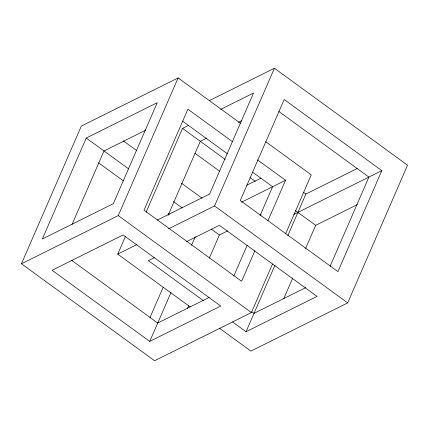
<?xml version="1.0" encoding="UTF-8"?>
<svg xmlns="http://www.w3.org/2000/svg" width="429" height="429" viewBox="0 0 429 429"><rect width="100%" height="100%" fill="white"/><g stroke="black" fill="none" stroke-linecap="round" stroke-linejoin="round"><path stroke-width="0.64" d="M272.506 263.996L251.394 312.559L154.585 360.746L21.45 263.787L81.317 126.099L178.126 77.912L240.369 123.236M86.245 138.031L42.342 239.007L113.336 203.668L157.239 102.692L86.245 138.031L128.807 169.031M72.067 224.394L103.995 150.96L145.758 130.175M21.45 263.787L118.259 215.599L178.126 77.912M190.256 306.944L117.739 254.134L125.488 236.304M146.08 212.216L182.529 128.378L188.497 125.407M168.088 215.353L200.284 141.302L206.842 138.036M149.871 317.83L163.176 287.237M149.742 341.393L220.737 306.054L123.102 234.953L52.107 270.291L149.742 341.393L171.026 292.439M191.516 245.318L195.243 236.749M168.533 228.85L214.548 205.941L274.415 68.254L407.55 165.213L347.683 302.901L250.874 351.088L219.482 328.228M187.452 308.424L188.781 305.362M209.266 258.242L219.38 234.99L227.729 230.834M233.773 276.067L247.077 245.474M260.113 215.487L272.624 186.722L252.665 172.19M254.928 250.675L241.624 281.268L143.994 210.167L187.897 109.197L232.668 141.801M267.969 220.688L285.532 180.298L257.48 159.872M285.607 233.88L311.261 174.866L265.803 141.758M232.545 321.916L246.026 331.735L275.032 265.036M287.805 235.66L305.898 194.047L357.201 168.511M283.735 298.766L292.782 277.96M305.555 248.589L315.664 225.332L357.427 204.547M330.062 266.414L368.908 177.07L278.829 111.465M381.815 170.64L337.913 271.616L240.278 200.515L284.186 99.539L381.815 170.64L293.806 214.452M209.277 100.676L274.415 68.254M220.71 109.368L253.523 93.039L209.62 194.01L157.121 220.141M238.465 122.297L241.447 120.812M246.6 185.29L260.918 178.164M117.739 254.134L136.862 244.616M241.597 202.166L285.532 180.298M154.36 257.663L148.396 260.634L203.416 300.702M186.577 241.629L219.391 225.295L317.02 296.396L246.026 331.735M259.947 214.795L261.138 214.205M209.03 297.495L157.722 323.037L71.418 260.183M305.915 287.543L254.011 313.379L251.855 311.808M303.737 192.476L305.898 194.047M182.539 121.123L227.311 153.727M182.529 128.378L225.096 159.374M249.909 177.445L255.303 181.37M295.216 210.441L315.664 225.332M194.927 153.228L219.739 171.3M214.548 205.941L347.683 302.901M123.305 140.851L136.792 150.67M181.564 183.274L202.059 198.203M173.579 201.635L182.207 207.92M211.309 229.113L219.38 234.99M98.638 162.886L123.45 180.958M168.222 213.562L169.299 214.344M118.259 215.599L251.394 312.559"/></g></svg>
